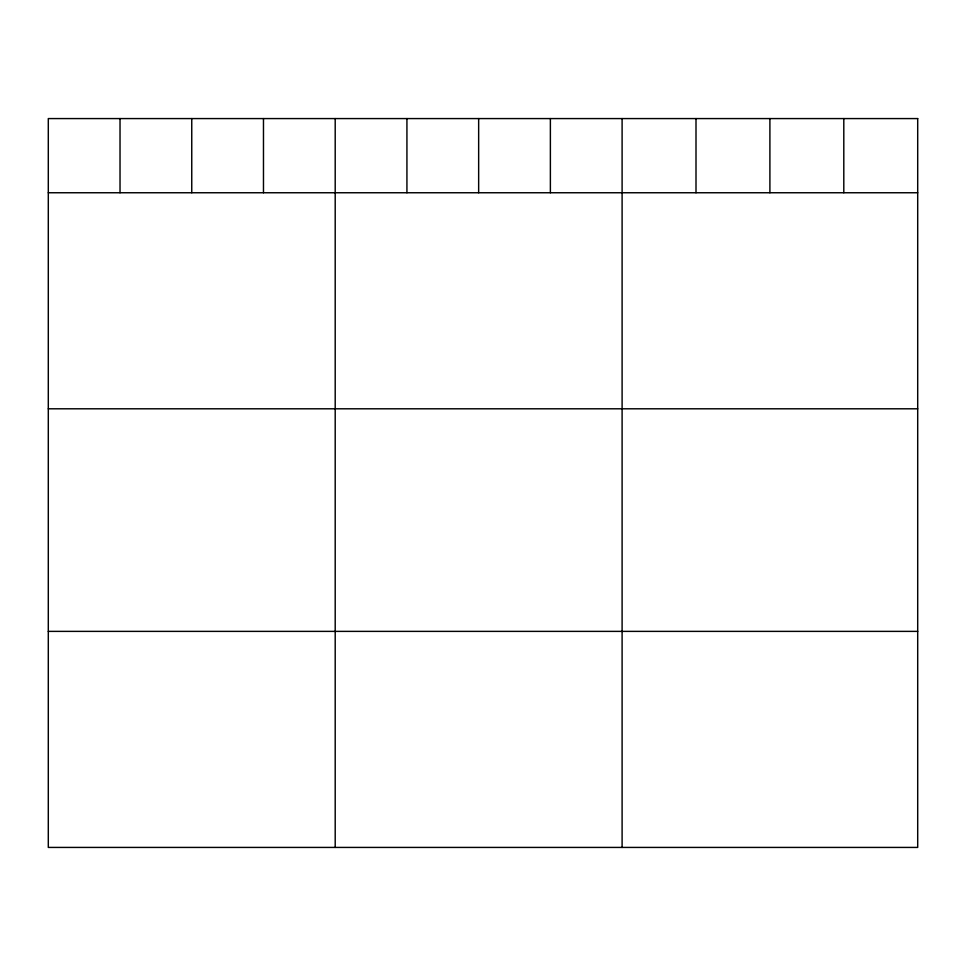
<?xml version="1.0" encoding="UTF-8"?>
<svg xmlns="http://www.w3.org/2000/svg" width="966" height="966" viewBox="0 0 966 966"><rect width="100%" height="100%" fill="white"/><g stroke="black" fill="none" stroke-linecap="round" stroke-linejoin="round"><path stroke-width="1.45" d="M48.3 192.753L917.7 192.753M48.3 408.799L917.7 408.799M48.3 631.378L917.7 631.378M843.801 118.577L843.801 192.753M769.902 118.577L769.902 192.753M696.003 118.577L696.003 192.753M622.104 118.577L622.104 847.423M550.379 118.577L550.379 192.753M478.653 118.577L478.653 192.753M406.928 118.577L406.928 192.753M335.202 118.577L335.202 847.423M263.476 118.577L263.476 192.753M191.751 118.577L191.751 192.753M120.026 118.577L120.026 192.753M917.7 118.577L48.3 118.577L48.3 847.423L917.7 847.423L917.7 118.577"/></g></svg>
